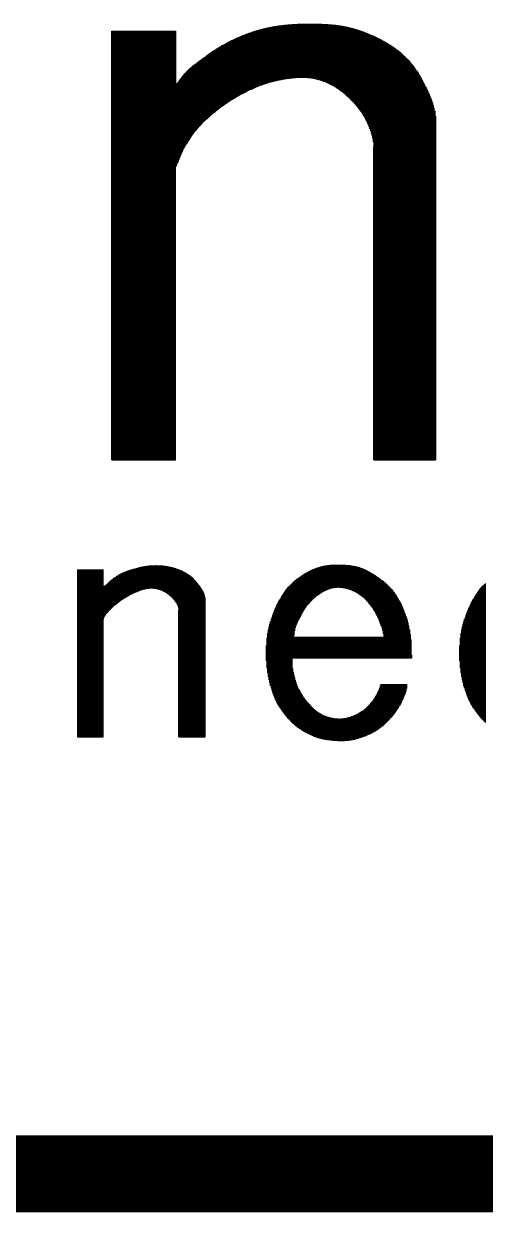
# Model space of a CAD drawing. Extents: x -4305 to 9892, y 67 to 16323.
# Drawn here: x 5366.6 to 5396.6, y 262.1 to 339.4 of the extents above; entities that cross this region are included whole.
import ezdxf
from ezdxf.enums import TextEntityAlignment as Align

# ---------------------------------------------------------------- set-up
doc = ezdxf.new("R2010")
doc.units = 0
doc.header["$LTSCALE"] = 30
doc.header["$MEASUREMENT"] = 0
doc.layers.get('0').update_dxf_attribs({"linetype": 'CONTINUOUS'})
doc.layers.add('RLA-FORMATO', color=7, linetype='CONTINUOUS')
doc.layers.add('RLA-LOGO', color=7, linetype='CONTINUOUS')
doc.styles.add('ROMAND', font='romand', dxfattribs={"height": 31.5})
doc.styles.add('ROMANS', font='romans.shx', dxfattribs={"height": 11.25})

# ---------------------------------------------------------------- blocks, each defined once
blk = doc.blocks.new('A$C459C3EB4')
at = {"layer": 'RLA-LOGO', "color": 9, "true_color": 0xc0c0c0}
for p, q in [((493.251, -30.14), (493.251, -33.73)), ((493.296, -30.131), (493.296, -33.718)), ((493.341, -30.123), (493.341, -33.706)), ((493.386, -30.114), (493.386, -33.695)), ((493.431, -30.106), (493.431, -33.683)), ((493.476, -30.098), (493.476, -33.672)), ((493.521, -30.091), (493.521, -33.662)), ((493.566, -30.083), (493.566, -33.651)), ((493.611, -30.076), (493.611, -33.641)), ((493.656, -30.069), (493.656, -33.631)), ((493.701, -30.062), (493.701, -33.621)), ((493.746, -30.056), (493.746, -33.612)), ((493.791, -30.049), (493.791, -33.603)), ((493.836, -30.043), (493.836, -33.594)), ((493.881, -30.037), (493.881, -33.585)), ((493.926, -30.031), (493.926, -33.577)), ((493.971, -30.025), (493.971, -33.569)), ((494.016, -30.02), (494.016, -33.561)), ((494.061, -30.014), (494.061, -33.553)), ((494.106, -30.009), (494.106, -33.546)), ((494.151, -30.004), (494.151, -33.539)), ((494.196, -30), (494.196, -33.532)), ((494.241, -29.995), (494.241, -33.525)), ((494.286, -29.991), (494.286, -33.519)), ((494.331, -29.987), (494.331, -33.512)), ((494.376, -29.982), (494.376, -33.506)), ((494.421, -29.979), (494.421, -33.5)), ((494.466, -29.975), (494.466, -33.495)), ((494.511, -29.971), (494.511, -33.489)), ((494.556, -29.968), (494.556, -33.484)), ((494.601, -29.965), (494.601, -33.479)), ((494.646, -29.962), (494.646, -33.474)), ((494.691, -29.959), (494.691, -33.47)), ((494.736, -29.956), (494.736, -33.466)), ((494.781, -29.953), (494.781, -33.462)), ((494.826, -29.951), (494.826, -33.458)), ((494.871, -29.948), (494.871, -33.455)), ((494.916, -29.946), (494.916, -33.452)), ((494.961, -29.944), (494.961, -33.449)), ((495.006, -29.942), (495.006, -33.447)), ((495.051, -29.941), (495.051, -33.445)), ((495.096, -29.939), (495.096, -33.443)), ((495.141, -29.937), (495.141, -33.442)), ((495.186, -29.936), (495.186, -33.441)), ((495.231, -29.935), (495.231, -33.44)), ((495.276, -29.933), (495.276, -33.44)), ((495.321, -29.932), (495.321, -33.44)), ((495.366, -29.931), (495.366, -33.441)), ((495.411, -29.931), (495.411, -33.441)), ((495.456, -29.93), (495.456, -33.443)), ((495.501, -29.929), (495.501, -33.445)), ((495.546, -29.929), (495.546, -33.447)), ((495.591, -29.928), (495.591, -33.45)), ((495.636, -29.928), (495.636, -33.453)), ((495.681, -29.928), (495.681, -33.457)), ((495.726, -29.928), (495.726, -33.461)), ((495.771, -29.928), (495.771, -33.465)), ((495.816, -29.928), (495.816, -33.471)), ((495.861, -29.928), (495.861, -33.476)), ((495.906, -29.928), (495.906, -33.482)), ((495.951, -29.929), (495.951, -33.489)), ((495.996, -29.929), (495.996, -33.497)), ((496.041, -29.93), (496.041, -33.505)), ((496.086, -29.93), (496.086, -33.513)), ((496.131, -29.931), (496.131, -33.522)), ((496.176, -29.932), (496.176, -33.532)), ((496.221, -29.933), (496.221, -33.542)), ((496.266, -29.934), (496.266, -33.553)), ((496.311, -29.935), (496.311, -33.565)), ((496.356, -29.936), (496.356, -33.577)), ((496.401, -29.937), (496.401, -33.59)), ((496.446, -29.939), (496.446, -33.603)), ((496.491, -29.94), (496.491, -33.617)), ((496.536, -29.942), (496.536, -33.631)), ((496.581, -29.944), (496.581, -33.647)), ((496.626, -29.946), (496.626, -33.662)), ((496.671, -29.948), (496.671, -33.679)), ((496.716, -29.95), (496.716, -33.695)), ((496.761, -29.952), (496.761, -33.713)), ((496.806, -29.954), (496.806, -33.731)), ((496.851, -29.957), (496.851, -33.75)), ((496.896, -29.96), (496.896, -33.769)), ((496.941, -29.963), (496.941, -33.789)), ((496.986, -29.966), (496.986, -33.81)), ((497.031, -29.969), (497.031, -33.831)), ((497.076, -29.973), (497.076, -33.853)), ((497.121, -29.976), (497.121, -33.875)), ((497.166, -29.98), (497.166, -33.898)), ((497.211, -29.984), (497.211, -33.922)), ((497.256, -29.988), (497.256, -33.947)), ((497.301, -29.993), (497.301, -33.972)), ((497.346, -29.997), (497.346, -33.998)), ((497.391, -30.002), (497.391, -34.024)), ((497.436, -30.007), (497.436, -34.051)), ((497.481, -30.013), (497.481, -34.079)), ((497.526, -30.018), (497.526, -34.108)), ((497.571, -30.024), (497.571, -34.137)), ((497.616, -30.03), (497.616, -34.168)), ((497.661, -30.036), (497.661, -34.198)), ((497.706, -30.043), (497.706, -34.23)), ((497.751, -30.049), (497.751, -34.262)), ((497.796, -30.056), (497.796, -34.296)), ((497.841, -30.064), (497.841, -34.33)), ((497.886, -30.071), (497.886, -34.364)), ((497.931, -30.079), (497.931, -34.4)), ((497.976, -30.087), (497.976, -34.436)), ((498.021, -30.096), (498.021, -34.473)), ((498.066, -30.104), (498.066, -34.511)), ((498.111, -30.113), (498.111, -34.549)), ((498.156, -30.123), (498.156, -34.589)), ((498.201, -30.132), (498.201, -34.629)), ((498.246, -30.142), (498.246, -34.67)), ((482.914, -58.289), (482.914, -30.405)), ((482.914, -30.405), (487.05, -30.405)), ((482.946, -30.405), (482.946, -58.289)), ((482.991, -30.405), (482.991, -58.289)), ((483.036, -30.405), (483.036, -58.289)), ((483.081, -30.405), (483.081, -58.289)), ((483.126, -30.405), (483.126, -58.289)), ((483.171, -30.405), (483.171, -58.289)), ((483.216, -30.405), (483.216, -58.289)), ((483.261, -30.405), (483.261, -58.289)), ((483.306, -30.405), (483.306, -58.289)), ((483.351, -30.405), (483.351, -58.289)), ((483.396, -30.405), (483.396, -58.289)), ((483.441, -30.405), (483.441, -58.289)), ((483.486, -30.405), (483.486, -58.289)), ((483.531, -30.405), (483.531, -58.289)), ((483.576, -30.405), (483.576, -58.289)), ((483.621, -30.405), (483.621, -58.289)), ((483.666, -30.405), (483.666, -58.289)), ((483.711, -30.405), (483.711, -58.289)), ((483.756, -30.405), (483.756, -58.289)), ((483.801, -30.405), (483.801, -58.289)), ((483.846, -30.405), (483.846, -58.289)), ((483.891, -30.405), (483.891, -58.289)), ((483.936, -30.405), (483.936, -58.289)), ((483.981, -30.405), (483.981, -58.289)), ((484.026, -30.405), (484.026, -58.289)), ((484.071, -30.405), (484.071, -58.289)), ((484.116, -30.405), (484.116, -58.289)), ((484.161, -30.405), (484.161, -58.289)), ((484.206, -30.405), (484.206, -58.289)), ((484.251, -30.405), (484.251, -58.289)), ((484.296, -30.405), (484.296, -58.289)), ((484.341, -30.405), (484.341, -58.289)), ((484.386, -30.405), (484.386, -58.289)), ((484.431, -30.405), (484.431, -58.289)), ((484.476, -30.405), (484.476, -58.289)), ((484.521, -30.405), (484.521, -58.289)), ((484.566, -30.405), (484.566, -58.289)), ((484.611, -30.405), (484.611, -58.289)), ((484.656, -30.405), (484.656, -58.289)), ((484.701, -30.405), (484.701, -58.289)), ((484.746, -30.405), (484.746, -58.289)), ((484.791, -30.405), (484.791, -58.289)), ((484.836, -30.405), (484.836, -58.289)), ((484.881, -30.405), (484.881, -58.289)), ((484.926, -30.405), (484.926, -58.289)), ((484.971, -30.405), (484.971, -58.289)), ((485.016, -30.405), (485.016, -58.289)), ((485.061, -30.405), (485.061, -58.289)), ((485.106, -30.405), (485.106, -58.289)), ((485.151, -30.405), (485.151, -58.289)), ((485.196, -30.405), (485.196, -58.289)), ((485.241, -30.405), (485.241, -58.289)), ((485.286, -30.405), (485.286, -58.289)), ((485.331, -30.405), (485.331, -58.289)), ((485.376, -30.405), (485.376, -58.289)), ((485.421, -30.405), (485.421, -58.289)), ((485.466, -30.405), (485.466, -58.289)), ((485.511, -30.405), (485.511, -58.289)), ((485.556, -30.405), (485.556, -58.289)), ((485.601, -30.405), (485.601, -58.289)), ((485.646, -30.405), (485.646, -58.289)), ((485.691, -30.405), (485.691, -58.289)), ((485.736, -30.405), (485.736, -58.289)), ((485.781, -30.405), (485.781, -58.289)), ((485.826, -30.405), (485.826, -58.289)), ((485.871, -30.405), (485.871, -58.289)), ((485.916, -30.405), (485.916, -58.289)), ((485.961, -30.405), (485.961, -58.289)), ((486.006, -30.405), (486.006, -58.289)), ((486.051, -30.405), (486.051, -58.289)), ((486.096, -30.405), (486.096, -58.289)), ((486.141, -30.405), (486.141, -58.289)), ((486.186, -30.405), (486.186, -58.289)), ((486.231, -30.405), (486.231, -58.289)), ((486.276, -30.405), (486.276, -58.289)), ((486.321, -30.405), (486.321, -58.289)), ((486.366, -30.405), (486.366, -58.289)), ((486.411, -30.405), (486.411, -58.289)), ((486.456, -30.405), (486.456, -58.289)), ((486.501, -30.405), (486.501, -58.289)), ((486.546, -30.405), (486.546, -58.289)), ((486.591, -30.405), (486.591, -58.289)), ((486.636, -30.405), (486.636, -58.289)), ((486.681, -30.405), (486.681, -58.289)), ((486.726, -30.405), (486.726, -58.289)), ((486.771, -30.405), (486.771, -58.289)), ((486.816, -30.405), (486.816, -58.289)), ((486.861, -30.405), (486.861, -58.289)), ((486.906, -30.405), (486.906, -58.289)), ((486.951, -30.405), (486.951, -58.289)), ((486.996, -30.405), (486.996, -58.289)), ((487.041, -30.405), (487.041, -58.289)), ((487.05, -30.405), (487.05, -33.816)), ((490.911, -30.912), (490.911, -34.762)), ((490.956, -30.891), (490.956, -34.735)), ((491.001, -30.87), (491.001, -34.709)), ((491.046, -30.85), (491.046, -34.683)), ((491.091, -30.83), (491.091, -34.657)), ((491.136, -30.81), (491.136, -34.631)), ((491.181, -30.79), (491.181, -34.606)), ((491.226, -30.771), (491.226, -34.581)), ((491.271, -30.752), (491.271, -34.556)), ((491.316, -30.733), (491.316, -34.532)), ((491.361, -30.714), (491.361, -34.507)), ((491.406, -30.695), (491.406, -34.483)), ((491.451, -30.677), (491.451, -34.459)), ((491.496, -30.659), (491.496, -34.436)), ((491.541, -30.641), (491.541, -34.412)), ((491.586, -30.623), (491.586, -34.389)), ((491.631, -30.606), (491.631, -34.366)), ((491.676, -30.589), (491.676, -34.344)), ((491.721, -30.572), (491.721, -34.321)), ((491.766, -30.555), (491.766, -34.299)), ((491.811, -30.539), (491.811, -34.278)), ((491.856, -30.523), (491.856, -34.256)), ((491.901, -30.507), (491.901, -34.235)), ((491.946, -30.491), (491.946, -34.214)), ((491.991, -30.476), (491.991, -34.193)), ((492.036, -30.461), (492.036, -34.173)), ((492.081, -30.446), (492.081, -34.153)), ((492.126, -30.431), (492.126, -34.133)), ((492.171, -30.417), (492.171, -34.113)), ((492.216, -30.402), (492.216, -34.094)), ((492.261, -30.388), (492.261, -34.075)), ((492.306, -30.375), (492.306, -34.056)), ((492.351, -30.361), (492.351, -34.037)), ((492.396, -30.348), (492.396, -34.019)), ((492.441, -30.335), (492.441, -34.001)), ((492.486, -30.322), (492.486, -33.984)), ((492.531, -30.31), (492.531, -33.966)), ((492.576, -30.297), (492.576, -33.949)), ((492.621, -30.285), (492.621, -33.933)), ((492.666, -30.273), (492.666, -33.916)), ((492.711, -30.262), (492.711, -33.9)), ((492.756, -30.25), (492.756, -33.884)), ((492.801, -30.239), (492.801, -33.869)), ((492.846, -30.228), (492.846, -33.853)), ((492.891, -30.218), (492.891, -33.838)), ((492.936, -30.207), (492.936, -33.824)), ((492.981, -30.197), (492.981, -33.81)), ((493.026, -30.187), (493.026, -33.796)), ((493.071, -30.177), (493.071, -33.782)), ((493.116, -30.167), (493.116, -33.768)), ((493.161, -30.158), (493.161, -33.755)), ((493.206, -30.149), (493.206, -33.743)), ((498.291, -30.153), (498.291, -34.712)), ((498.336, -30.163), (498.336, -34.754)), ((498.381, -30.174), (498.381, -34.798)), ((498.426, -30.186), (498.426, -34.842)), ((498.471, -30.197), (498.471, -34.887)), ((498.516, -30.209), (498.516, -34.933)), ((498.561, -30.221), (498.561, -34.98)), ((498.606, -30.234), (498.606, -35.028)), ((498.651, -30.247), (498.651, -35.077)), ((498.696, -30.26), (498.696, -35.127)), ((498.741, -30.273), (498.741, -35.178)), ((498.786, -30.287), (498.786, -35.23)), ((498.831, -30.301), (498.831, -35.284)), ((498.876, -30.315), (498.876, -35.339)), ((498.921, -30.33), (498.921, -35.395)), ((498.966, -30.345), (498.966, -35.453)), ((499.011, -30.36), (499.011, -35.513)), ((499.056, -30.376), (499.056, -35.574)), ((499.101, -30.391), (499.101, -35.637)), ((499.146, -30.407), (499.146, -35.703)), ((499.191, -30.424), (499.191, -35.77)), ((499.236, -30.44), (499.236, -35.84)), ((499.281, -30.457), (499.281, -35.913)), ((499.326, -30.474), (499.326, -35.988)), ((499.371, -30.492), (499.371, -36.067)), ((499.416, -30.509), (499.416, -36.15)), ((499.461, -30.527), (499.461, -36.237)), ((499.506, -30.546), (499.506, -36.328)), ((499.551, -30.564), (499.551, -36.425)), ((499.596, -30.583), (499.596, -36.529)), ((499.641, -30.602), (499.641, -36.639)), ((499.686, -30.621), (499.686, -36.759)), ((499.731, -30.64), (499.731, -36.889)), ((499.776, -30.66), (499.776, -37.033)), ((499.821, -30.68), (499.821, -37.195)), ((499.866, -30.7), (499.866, -37.383)), ((499.911, -30.72), (499.911, -37.617)), ((499.956, -30.741), (499.956, -58.289)), ((500.001, -30.762), (500.001, -58.289)), ((500.046, -30.783), (500.046, -58.289)), ((500.091, -30.804), (500.091, -58.289)), ((500.136, -30.826), (500.136, -58.289)), ((500.181, -30.847), (500.181, -58.289)), ((500.226, -30.87), (500.226, -58.289)), ((500.271, -30.892), (500.271, -58.289)), ((500.316, -30.915), (500.316, -58.289)), ((489.516, -31.683), (489.516, -35.747)), ((489.561, -31.653), (489.561, -35.71)), ((489.606, -31.624), (489.606, -35.673)), ((489.651, -31.595), (489.651, -35.637)), ((489.696, -31.566), (489.696, -35.601)), ((489.741, -31.538), (489.741, -35.565)), ((489.786, -31.51), (489.786, -35.53)), ((489.831, -31.483), (489.831, -35.495)), ((489.876, -31.456), (489.876, -35.46)), ((489.921, -31.429), (489.921, -35.426)), ((489.966, -31.403), (489.966, -35.392)), ((490.011, -31.377), (490.011, -35.359)), ((490.056, -31.351), (490.056, -35.326)), ((490.101, -31.326), (490.101, -35.293)), ((490.146, -31.301), (490.146, -35.261)), ((490.191, -31.276), (490.191, -35.229)), ((490.236, -31.251), (490.236, -35.197)), ((490.281, -31.227), (490.281, -35.166)), ((490.326, -31.203), (490.326, -35.135)), ((490.371, -31.179), (490.371, -35.105)), ((490.416, -31.155), (490.416, -35.074)), ((490.461, -31.132), (490.461, -35.044)), ((490.506, -31.109), (490.506, -35.015)), ((490.551, -31.086), (490.551, -34.985)), ((490.596, -31.064), (490.596, -34.956)), ((490.641, -31.041), (490.641, -34.928)), ((490.686, -31.019), (490.686, -34.899)), ((490.731, -30.997), (490.731, -34.871)), ((490.776, -30.976), (490.776, -34.844)), ((490.821, -30.954), (490.821, -34.816)), ((490.866, -30.933), (490.866, -34.789)), ((500.361, -30.938), (500.361, -58.289)), ((500.406, -30.961), (500.406, -58.289)), ((500.451, -30.985), (500.451, -58.289)), ((500.496, -31.009), (500.496, -58.289)), ((500.541, -31.033), (500.541, -58.289)), ((500.586, -31.057), (500.586, -58.289)), ((500.631, -31.082), (500.631, -58.289)), ((500.676, -31.108), (500.676, -58.289)), ((500.721, -31.134), (500.721, -58.289)), ((500.766, -31.16), (500.766, -58.289)), ((500.811, -31.186), (500.811, -58.289)), ((500.856, -31.213), (500.856, -58.289)), ((500.901, -31.24), (500.901, -58.289)), ((500.946, -31.268), (500.946, -58.289)), ((500.991, -31.296), (500.991, -58.289)), ((501.036, -31.325), (501.036, -58.289)), ((501.081, -31.354), (501.081, -58.289)), ((501.126, -31.384), (501.126, -58.289)), ((501.171, -31.414), (501.171, -58.289)), ((501.216, -31.445), (501.216, -58.289)), ((501.261, -31.476), (501.261, -58.289)), ((501.306, -31.508), (501.306, -58.289)), ((501.351, -31.54), (501.351, -58.289)), ((501.396, -31.573), (501.396, -58.289)), ((501.441, -31.607), (501.441, -58.289)), ((501.486, -31.641), (501.486, -58.289)), ((501.531, -31.676), (501.531, -58.289)), ((488.481, -32.435), (488.481, -36.74)), ((488.526, -32.402), (488.526, -36.689)), ((488.571, -32.369), (488.571, -36.639)), ((488.616, -32.336), (488.616, -36.59)), ((488.661, -32.303), (488.661, -36.542)), ((488.706, -32.269), (488.706, -36.495)), ((488.751, -32.236), (488.751, -36.449)), ((488.796, -32.202), (488.796, -36.403)), ((488.841, -32.169), (488.841, -36.358)), ((488.886, -32.135), (488.886, -36.314)), ((488.931, -32.101), (488.931, -36.27)), ((488.976, -32.068), (488.976, -36.227)), ((489.021, -32.034), (489.021, -36.185)), ((489.066, -32.001), (489.066, -36.143)), ((489.111, -31.968), (489.111, -36.101)), ((489.156, -31.935), (489.156, -36.06)), ((489.201, -31.902), (489.201, -36.019)), ((489.246, -31.87), (489.246, -35.979)), ((489.291, -31.838), (489.291, -35.94)), ((489.336, -31.806), (489.336, -35.9)), ((489.381, -31.775), (489.381, -35.861)), ((489.426, -31.744), (489.426, -35.823)), ((489.471, -31.713), (489.471, -35.785)), ((501.576, -31.712), (501.576, -58.289)), ((501.621, -31.748), (501.621, -58.289)), ((501.666, -31.785), (501.666, -58.289)), ((501.711, -31.823), (501.711, -58.289)), ((501.756, -31.862), (501.756, -58.289)), ((501.801, -31.901), (501.801, -58.289)), ((501.846, -31.941), (501.846, -58.289)), ((501.891, -31.982), (501.891, -58.289)), ((501.936, -32.024), (501.936, -58.289)), ((501.981, -32.067), (501.981, -58.289)), ((502.026, -32.111), (502.026, -58.289)), ((502.071, -32.156), (502.071, -58.289)), ((502.116, -32.202), (502.116, -58.289)), ((502.161, -32.249), (502.161, -58.289)), ((502.206, -32.297), (502.206, -58.289)), ((502.251, -32.346), (502.251, -58.289)), ((502.296, -32.396), (502.296, -58.289)), ((502.341, -32.448), (502.341, -58.289)), ((487.581, -33.239), (487.581, -38.068)), ((487.626, -33.188), (487.626, -37.985)), ((487.671, -33.137), (487.671, -37.907)), ((487.716, -33.088), (487.716, -37.832)), ((487.761, -33.041), (487.761, -37.759)), ((487.806, -32.995), (487.806, -37.686)), ((487.851, -32.95), (487.851, -37.614)), ((487.896, -32.907), (487.896, -37.543)), ((487.941, -32.865), (487.941, -37.472)), ((487.986, -32.824), (487.986, -37.402)), ((488.031, -32.784), (488.031, -37.334)), ((488.076, -32.746), (488.076, -37.267)), ((488.121, -32.709), (488.121, -37.202)), ((488.166, -32.672), (488.166, -37.138)), ((488.211, -32.636), (488.211, -37.076)), ((488.256, -32.602), (488.256, -37.016)), ((488.301, -32.567), (488.301, -36.958)), ((488.346, -32.534), (488.346, -36.901)), ((488.391, -32.501), (488.391, -36.846)), ((488.436, -32.468), (488.436, -36.792)), ((502.386, -32.501), (502.386, -58.289)), ((502.431, -32.555), (502.431, -58.289)), ((502.476, -32.611), (502.476, -58.289)), ((502.521, -32.669), (502.521, -58.289)), ((502.566, -32.728), (502.566, -58.289)), ((502.611, -32.789), (502.611, -58.289)), ((502.656, -32.851), (502.656, -58.289)), ((502.701, -32.916), (502.701, -58.289)), ((502.746, -32.983), (502.746, -58.289)), ((502.791, -33.052), (502.791, -58.289)), ((502.836, -33.123), (502.836, -58.289)), ((502.881, -33.197), (502.881, -58.289)), ((487.05, -33.816), (487.15, -33.816)), ((487.086, -33.816), (487.086, -39.242)), ((487.131, -33.816), (487.131, -39.12)), ((487.176, -33.777), (487.176, -39)), ((487.221, -33.711), (487.221, -38.883)), ((487.266, -33.646), (487.266, -38.768)), ((487.311, -33.583), (487.311, -38.657)), ((487.356, -33.522), (487.356, -38.549)), ((487.401, -33.462), (487.401, -38.444)), ((487.446, -33.404), (487.446, -38.343)), ((487.491, -33.348), (487.491, -38.247)), ((487.536, -33.293), (487.536, -38.155)), ((502.926, -33.272), (502.926, -58.289)), ((502.971, -33.35), (502.971, -58.289)), ((503.016, -33.429), (503.016, -58.289)), ((503.061, -33.511), (503.061, -58.289)), ((503.106, -33.595), (503.106, -58.289)), ((503.151, -33.68), (503.151, -58.289)), ((503.196, -33.768), (503.196, -58.289)), ((503.241, -33.857), (503.241, -58.289)), ((503.286, -33.947), (503.286, -58.289)), ((503.331, -34.039), (503.331, -58.289)), ((503.376, -34.132), (503.376, -58.289)), ((503.421, -34.225), (503.421, -58.289)), ((503.466, -34.32), (503.466, -58.289)), ((503.511, -34.416), (503.511, -58.289)), ((503.556, -34.513), (503.556, -58.289)), ((503.601, -34.614), (503.601, -58.289)), ((503.646, -34.719), (503.646, -58.289)), ((503.691, -34.83), (503.691, -58.289)), ((503.736, -34.947), (503.736, -58.289)), ((503.781, -35.075), (503.781, -58.289)), ((503.826, -35.218), (503.826, -58.289)), ((503.871, -35.386), (503.871, -58.289)), ((503.916, -35.6), (503.916, -58.289)), ((503.961, -35.927), (503.961, -58.289)), ((503.976, -58.289), (503.976, -36.133)), ((499.95, -58.289), (499.95, -37.937)), ((487.05, -58.289), (487.05, -39.343)), ((482.914, -58.289), (487.05, -58.289)), ((499.95, -58.289), (503.976, -58.289))]:
    blk.add_line(p, q, dxfattribs=at)
at = {"layer": 'RLA-LOGO', "color": 8, "true_color": 0x707070}
for p, q in [((480.677, -65.443), (480.677, -76.298)), ((480.677, -65.443), (482.352, -65.443)), ((480.689, -65.443), (480.689, -76.298)), ((480.734, -65.443), (480.734, -76.298)), ((480.779, -65.443), (480.779, -76.298)), ((480.824, -65.443), (480.824, -76.298)), ((480.869, -65.443), (480.869, -76.298)), ((480.914, -65.443), (480.914, -76.298)), ((480.959, -65.443), (480.959, -76.298)), ((481.004, -65.443), (481.004, -76.298)), ((481.049, -65.443), (481.049, -76.298)), ((481.094, -65.443), (481.094, -76.298)), ((481.139, -65.443), (481.139, -76.298)), ((481.184, -65.443), (481.184, -76.298)), ((481.229, -65.443), (481.229, -76.298)), ((481.274, -65.443), (481.274, -76.298)), ((481.319, -65.443), (481.319, -76.298)), ((481.364, -65.443), (481.364, -76.298)), ((481.409, -65.443), (481.409, -76.298)), ((481.454, -65.443), (481.454, -76.298)), ((481.499, -65.443), (481.499, -76.298)), ((481.544, -65.443), (481.544, -76.298)), ((481.589, -65.443), (481.589, -76.298)), ((481.634, -65.443), (481.634, -76.298)), ((481.679, -65.443), (481.679, -76.298)), ((481.724, -65.443), (481.724, -76.298)), ((481.769, -65.443), (481.769, -76.298)), ((481.814, -65.443), (481.814, -76.298)), ((481.859, -65.443), (481.859, -76.298)), ((481.904, -65.443), (481.904, -76.298)), ((481.949, -65.443), (481.949, -76.298)), ((481.994, -65.443), (481.994, -76.298)), ((482.039, -65.443), (482.039, -76.298)), ((482.084, -65.443), (482.084, -76.298)), ((482.129, -65.443), (482.129, -76.298)), ((482.174, -65.443), (482.174, -76.298)), ((482.219, -65.443), (482.219, -76.298)), ((482.264, -65.443), (482.264, -76.298)), ((482.309, -65.443), (482.309, -76.298)), ((482.352, -66.524), (482.352, -65.443)), ((483.479, -65.705), (483.479, -67.46)), ((483.524, -65.682), (483.524, -67.429)), ((483.569, -65.66), (483.569, -67.398)), ((483.614, -65.639), (483.614, -67.368)), ((483.659, -65.62), (483.659, -67.339)), ((483.704, -65.6), (483.704, -67.31)), ((483.749, -65.582), (483.749, -67.282)), ((483.794, -65.564), (483.794, -67.255)), ((483.839, -65.547), (483.839, -67.228)), ((483.884, -65.531), (483.884, -67.201)), ((483.929, -65.515), (483.929, -67.175)), ((483.974, -65.499), (483.974, -67.15)), ((484.019, -65.484), (484.019, -67.126)), ((484.064, -65.47), (484.064, -67.101)), ((484.109, -65.456), (484.109, -67.078)), ((484.154, -65.442), (484.154, -67.055)), ((484.199, -65.428), (484.199, -67.032)), ((484.244, -65.415), (484.244, -67.01)), ((484.289, -65.402), (484.289, -66.988)), ((484.334, -65.389), (484.334, -66.967)), ((484.379, -65.377), (484.379, -66.947)), ((484.424, -65.364), (484.424, -66.927)), ((484.469, -65.352), (484.469, -66.907)), ((484.514, -65.34), (484.514, -66.888)), ((484.559, -65.328), (484.559, -66.869)), ((484.604, -65.316), (484.604, -66.851)), ((484.649, -65.304), (484.649, -66.833)), ((484.694, -65.292), (484.694, -66.816)), ((484.739, -65.281), (484.739, -66.8)), ((484.784, -65.27), (484.784, -66.784)), ((484.829, -65.26), (484.829, -66.77)), ((484.874, -65.25), (484.874, -66.756)), ((484.919, -65.24), (484.919, -66.743)), ((484.964, -65.231), (484.964, -66.731)), ((485.009, -65.223), (485.009, -66.719)), ((485.054, -65.215), (485.054, -66.709)), ((485.099, -65.207), (485.099, -66.7)), ((485.144, -65.2), (485.144, -66.692)), ((485.189, -65.193), (485.189, -66.684)), ((485.234, -65.187), (485.234, -66.678)), ((485.279, -65.182), (485.279, -66.673)), ((485.324, -65.177), (485.324, -66.67)), ((485.369, -65.172), (485.369, -66.667)), ((485.414, -65.168), (485.414, -66.665)), ((485.459, -65.165), (485.459, -66.665)), ((485.504, -65.162), (485.504, -66.666)), ((485.549, -65.159), (485.549, -66.667)), ((485.594, -65.157), (485.594, -66.67)), ((485.639, -65.155), (485.639, -66.674)), ((485.684, -65.154), (485.684, -66.679)), ((485.729, -65.154), (485.729, -66.685)), ((485.774, -65.153), (485.774, -66.692)), ((485.819, -65.154), (485.819, -66.7)), ((485.864, -65.154), (485.864, -66.709)), ((485.909, -65.156), (485.909, -66.719)), ((485.954, -65.157), (485.954, -66.731)), ((485.999, -65.16), (485.999, -66.744)), ((486.044, -65.162), (486.044, -66.757)), ((486.089, -65.166), (486.089, -66.773)), ((486.134, -65.169), (486.134, -66.789)), ((486.179, -65.173), (486.179, -66.807)), ((486.224, -65.178), (486.224, -66.826)), ((486.269, -65.183), (486.269, -66.847)), ((486.314, -65.189), (486.314, -66.869)), ((486.359, -65.195), (486.359, -66.893)), ((486.404, -65.201), (486.404, -66.919)), ((486.449, -65.208), (486.449, -66.947)), ((486.494, -65.216), (486.494, -66.977)), ((486.539, -65.224), (486.539, -67.009)), ((486.584, -65.232), (486.584, -67.043)), ((486.629, -65.241), (486.629, -67.079)), ((486.674, -65.251), (486.674, -67.118)), ((486.719, -65.261), (486.719, -67.158)), ((486.764, -65.272), (486.764, -67.201)), ((486.809, -65.283), (486.809, -67.246)), ((486.854, -65.294), (486.854, -67.294)), ((486.899, -65.307), (486.899, -67.343)), ((486.944, -65.319), (486.944, -67.395)), ((486.989, -65.333), (486.989, -67.448)), ((487.034, -65.347), (487.034, -67.503)), ((487.079, -65.361), (487.079, -67.561)), ((487.124, -65.376), (487.124, -67.623)), ((487.169, -65.392), (487.169, -67.697)), ((487.214, -65.408), (487.214, -67.8)), ((487.259, -65.426), (487.259, -67.971)), ((487.304, -65.443), (487.304, -76.298)), ((487.349, -65.462), (487.349, -76.298)), ((487.394, -65.481), (487.394, -76.298)), ((487.439, -65.501), (487.439, -76.298)), ((487.484, -65.522), (487.484, -76.298)), ((487.529, -65.544), (487.529, -76.298)), ((487.574, -65.567), (487.574, -76.298)), ((487.619, -65.591), (487.619, -76.298)), ((487.664, -65.615), (487.664, -76.298)), ((487.709, -65.641), (487.709, -76.298)), ((487.754, -65.668), (487.754, -76.298)), ((487.799, -65.696), (487.799, -76.298)), ((495.474, -65.689), (495.474, -67.952)), ((495.519, -65.663), (495.519, -67.887)), ((495.564, -65.637), (495.564, -67.825)), ((495.609, -65.612), (495.609, -67.767)), ((495.654, -65.588), (495.654, -67.71)), ((495.699, -65.564), (495.699, -67.656)), ((495.744, -65.541), (495.744, -67.604)), ((495.789, -65.518), (495.789, -67.555)), ((495.834, -65.496), (495.834, -67.507)), ((495.879, -65.474), (495.879, -67.461)), ((495.924, -65.453), (495.924, -67.416)), ((495.969, -65.433), (495.969, -67.373)), ((496.014, -65.413), (496.014, -67.332)), ((496.059, -65.394), (496.059, -67.292)), ((496.104, -65.375), (496.104, -67.253)), ((496.149, -65.357), (496.149, -67.215)), ((496.194, -65.34), (496.194, -67.179)), ((496.239, -65.323), (496.239, -67.144)), ((496.284, -65.307), (496.284, -67.11)), ((496.329, -65.292), (496.329, -67.077)), ((496.374, -65.278), (496.374, -67.045)), ((496.419, -65.264), (496.419, -67.014)), ((496.464, -65.25), (496.464, -66.983)), ((496.509, -65.238), (496.509, -66.954)), ((496.554, -65.226), (496.554, -66.926)), ((496.599, -65.215), (496.599, -66.899)), ((496.644, -65.205), (496.644, -66.873)), ((496.689, -65.195), (496.689, -66.849)), ((496.734, -65.186), (496.734, -66.825)), ((496.779, -65.177), (496.779, -66.802)), ((496.824, -65.17), (496.824, -66.781)), ((496.869, -65.162), (496.869, -66.761)), ((496.914, -65.156), (496.914, -66.742)), ((496.959, -65.149), (496.959, -66.724)), ((497.004, -65.144), (497.004, -66.708)), ((497.049, -65.139), (497.049, -66.693)), ((497.094, -65.134), (497.094, -66.679)), ((497.139, -65.13), (497.139, -66.666)), ((497.184, -65.126), (497.184, -66.654)), ((497.229, -65.123), (497.229, -66.644)), ((497.274, -65.121), (497.274, -66.635)), ((497.319, -65.118), (497.319, -66.628)), ((497.364, -65.116), (497.364, -66.621)), ((497.409, -65.115), (497.409, -66.616)), ((497.454, -65.114), (497.454, -66.612)), ((497.499, -65.113), (497.499, -66.608)), ((497.544, -65.113), (497.544, -66.606)), ((497.589, -65.113), (497.589, -66.605)), ((497.634, -65.114), (497.634, -66.605)), ((497.679, -65.114), (497.679, -66.605)), ((497.724, -65.115), (497.724, -66.607)), ((497.769, -65.116), (497.769, -66.61)), ((497.814, -65.118), (497.814, -66.613)), ((497.859, -65.12), (497.859, -66.618)), ((497.904, -65.121), (497.904, -66.623)), ((497.949, -65.123), (497.949, -66.629)), ((497.994, -65.126), (497.994, -66.636)), ((498.039, -65.128), (498.039, -66.644)), ((498.084, -65.131), (498.084, -66.653)), ((498.129, -65.133), (498.129, -66.663)), ((498.174, -65.137), (498.174, -66.674)), ((498.219, -65.14), (498.219, -66.685)), ((498.264, -65.144), (498.264, -66.698)), ((498.309, -65.148), (498.309, -66.711)), ((498.354, -65.153), (498.354, -66.725)), ((498.399, -65.158), (498.399, -66.74)), ((498.444, -65.164), (498.444, -66.756)), ((498.489, -65.17), (498.489, -66.773)), ((498.534, -65.177), (498.534, -66.791)), ((498.579, -65.184), (498.579, -66.81)), ((498.624, -65.192), (498.624, -66.83)), ((498.669, -65.201), (498.669, -66.851)), ((498.714, -65.21), (498.714, -66.873)), ((498.759, -65.22), (498.759, -66.896)), ((498.804, -65.231), (498.804, -66.921)), ((498.849, -65.243), (498.849, -66.947)), ((498.894, -65.256), (498.894, -66.973)), ((498.939, -65.269), (498.939, -67.002)), ((498.984, -65.283), (498.984, -67.031)), ((499.029, -65.298), (499.029, -67.062)), ((499.074, -65.313), (499.074, -67.094)), ((499.119, -65.33), (499.119, -67.128)), ((499.164, -65.347), (499.164, -67.163)), ((499.209, -65.364), (499.209, -67.2)), ((499.254, -65.383), (499.254, -67.238)), ((499.299, -65.402), (499.299, -67.278)), ((499.344, -65.422), (499.344, -67.32)), ((499.389, -65.443), (499.389, -67.363)), ((499.434, -65.464), (499.434, -67.408)), ((499.479, -65.487), (499.479, -67.455)), ((499.524, -65.509), (499.524, -67.504)), ((499.569, -65.533), (499.569, -67.555)), ((499.614, -65.557), (499.614, -67.607)), ((499.659, -65.582), (499.659, -67.662)), ((499.704, -65.608), (499.704, -67.719)), ((499.749, -65.634), (499.749, -67.778)), ((499.794, -65.66), (499.794, -67.839)), ((499.839, -65.688), (499.839, -67.903)), ((482.489, -66.472), (482.489, -68.392)), ((482.534, -66.421), (482.534, -68.328)), ((482.579, -66.373), (482.579, -68.27)), ((482.624, -66.328), (482.624, -68.216)), ((482.669, -66.286), (482.669, -68.166)), ((482.714, -66.245), (482.714, -68.117)), ((482.759, -66.206), (482.759, -68.071)), ((482.804, -66.169), (482.804, -68.026)), ((482.849, -66.132), (482.849, -67.982)), ((482.894, -66.096), (482.894, -67.939)), ((482.939, -66.061), (482.939, -67.897)), ((482.984, -66.026), (482.984, -67.856)), ((483.029, -65.992), (483.029, -67.815)), ((483.074, -65.958), (483.074, -67.776)), ((483.119, -65.926), (483.119, -67.738)), ((483.164, -65.895), (483.164, -67.7)), ((483.209, -65.864), (483.209, -67.664)), ((483.254, -65.835), (483.254, -67.628)), ((483.299, -65.806), (483.299, -67.593)), ((483.344, -65.779), (483.344, -67.558)), ((483.389, -65.753), (483.389, -67.525)), ((483.434, -65.728), (483.434, -67.492)), ((487.844, -65.725), (487.844, -76.298)), ((487.889, -65.756), (487.889, -76.298)), ((487.934, -65.788), (487.934, -76.298)), ((487.979, -65.822), (487.979, -76.298)), ((488.024, -65.857), (488.024, -76.298)), ((488.069, -65.894), (488.069, -76.298)), ((488.114, -65.933), (488.114, -76.298)), ((488.159, -65.974), (488.159, -76.298)), ((488.204, -66.017), (488.204, -76.298)), ((488.249, -66.062), (488.249, -76.298)), ((488.294, -66.11), (488.294, -76.298)), ((488.339, -66.16), (488.339, -76.298)), ((488.384, -66.212), (488.384, -76.298)), ((488.429, -66.266), (488.429, -76.298)), ((488.474, -66.323), (488.474, -76.298)), ((488.519, -66.382), (488.519, -76.298)), ((488.564, -66.442), (488.564, -76.298)), ((494.484, -66.458), (494.484, -75.234)), ((494.529, -66.412), (494.529, -75.28)), ((494.574, -66.368), (494.574, -75.326)), ((494.619, -66.325), (494.619, -75.37)), ((494.664, -66.284), (494.664, -71.178)), ((494.709, -66.243), (494.709, -71.178)), ((494.754, -66.204), (494.754, -69.721)), ((494.799, -66.166), (494.799, -69.407)), ((494.844, -66.128), (494.844, -69.228)), ((494.889, -66.092), (494.889, -69.09)), ((494.934, -66.056), (494.934, -68.974)), ((494.979, -66.022), (494.979, -68.871)), ((495.024, -65.988), (495.024, -68.775)), ((495.069, -65.955), (495.069, -68.683)), ((495.114, -65.922), (495.114, -68.592)), ((495.159, -65.891), (495.159, -68.502)), ((495.204, -65.86), (495.204, -68.414)), ((495.249, -65.83), (495.249, -68.329)), ((495.294, -65.8), (495.294, -68.247)), ((495.339, -65.772), (495.339, -68.168)), ((495.384, -65.744), (495.384, -68.093)), ((495.429, -65.716), (495.429, -68.021)), ((499.884, -65.716), (499.884, -67.969)), ((499.929, -65.744), (499.929, -68.038)), ((499.974, -65.773), (499.974, -68.11)), ((500.019, -65.802), (500.019, -68.184)), ((500.064, -65.832), (500.064, -68.262)), ((500.109, -65.862), (500.109, -68.344)), ((500.154, -65.893), (500.154, -68.43)), ((500.199, -65.924), (500.199, -68.521)), ((500.244, -65.955), (500.244, -68.618)), ((500.289, -65.987), (500.289, -68.721)), ((500.334, -66.02), (500.334, -68.833)), ((500.379, -66.053), (500.379, -68.955)), ((500.424, -66.086), (500.424, -69.091)), ((500.469, -66.12), (500.469, -69.246)), ((500.514, -66.155), (500.514, -69.423)), ((500.559, -66.191), (500.559, -69.617)), ((500.604, -66.227), (500.604, -71.178)), ((500.649, -66.264), (500.649, -71.178)), ((500.694, -66.302), (500.694, -71.178)), ((500.739, -66.342), (500.739, -71.178)), ((500.784, -66.382), (500.784, -71.178)), ((500.829, -66.423), (500.829, -71.178)), ((500.874, -66.466), (500.874, -71.178)), ((507.06, -66.458), (507.06, -75.235)), ((507.105, -66.413), (507.105, -75.281)), ((507.15, -66.369), (507.15, -75.327)), ((507.195, -66.326), (507.195, -75.371)), ((482.447, -66.524), (482.352, -66.524)), ((482.354, -66.524), (482.354, -68.659)), ((482.399, -66.524), (482.399, -68.549)), ((482.444, -66.524), (482.444, -68.464)), ((488.609, -66.505), (488.609, -76.298)), ((488.654, -66.57), (488.654, -76.298)), ((488.699, -66.637), (488.699, -76.298)), ((488.744, -66.706), (488.744, -76.298)), ((488.789, -66.78), (488.789, -76.298)), ((488.834, -66.861), (488.834, -76.298)), ((488.879, -66.953), (488.879, -76.298)), ((488.924, -67.066), (488.924, -76.298)), ((488.969, -67.242), (488.969, -76.298)), ((493.899, -67.244), (493.899, -74.506)), ((493.944, -67.167), (493.944, -74.571)), ((493.989, -67.093), (493.989, -74.634)), ((494.034, -67.022), (494.034, -74.696)), ((494.079, -66.954), (494.079, -74.756)), ((494.124, -66.889), (494.124, -74.814)), ((494.169, -66.827), (494.169, -74.871)), ((494.214, -66.767), (494.214, -74.927)), ((494.259, -66.71), (494.259, -74.981)), ((494.304, -66.656), (494.304, -75.034)), ((494.349, -66.604), (494.349, -75.086)), ((494.394, -66.553), (494.394, -75.137)), ((494.439, -66.505), (494.439, -75.186)), ((500.919, -66.51), (500.919, -71.178)), ((500.964, -66.555), (500.964, -71.178)), ((501.009, -66.602), (501.009, -71.178)), ((501.054, -66.651), (501.054, -71.178)), ((501.099, -66.702), (501.099, -71.178)), ((501.144, -66.755), (501.144, -71.178)), ((501.189, -66.81), (501.189, -71.178)), ((501.234, -66.867), (501.234, -71.178)), ((501.279, -66.927), (501.279, -71.178)), ((501.324, -66.989), (501.324, -71.178)), ((501.369, -67.054), (501.369, -71.178)), ((501.414, -67.122), (501.414, -71.178)), ((501.459, -67.193), (501.459, -71.178)), ((506.475, -67.245), (506.475, -74.507)), ((506.52, -67.168), (506.52, -74.572)), ((506.565, -67.094), (506.565, -74.635)), ((506.61, -67.023), (506.61, -74.697)), ((506.655, -66.955), (506.655, -74.757)), ((506.7, -66.89), (506.7, -74.815)), ((506.745, -66.828), (506.745, -74.872)), ((506.79, -66.768), (506.79, -74.928)), ((506.835, -66.711), (506.835, -74.982)), ((506.88, -66.657), (506.88, -75.035)), ((506.925, -66.605), (506.925, -75.087)), ((506.97, -66.554), (506.97, -75.137)), ((507.015, -66.505), (507.015, -75.187)), ((488.983, -76.298), (488.983, -67.418)), ((493.539, -67.948), (493.539, -73.879)), ((493.584, -67.85), (493.584, -73.973)), ((493.629, -67.755), (493.629, -74.061)), ((493.674, -67.664), (493.674, -74.144)), ((493.719, -67.575), (493.719, -74.222)), ((493.764, -67.489), (493.764, -74.298)), ((493.809, -67.405), (493.809, -74.37)), ((493.854, -67.323), (493.854, -74.439)), ((501.504, -67.266), (501.504, -71.178)), ((501.549, -67.343), (501.549, -71.178)), ((501.594, -67.423), (501.594, -71.178)), ((501.639, -67.507), (501.639, -71.178)), ((501.684, -67.595), (501.684, -71.178)), ((501.729, -67.688), (501.729, -71.178)), ((501.774, -67.785), (501.774, -71.178)), ((501.819, -67.889), (501.819, -71.178)), ((501.864, -68), (501.864, -71.178)), ((506.115, -67.949), (506.115, -73.88)), ((506.16, -67.851), (506.16, -73.974)), ((506.205, -67.756), (506.205, -74.062)), ((506.25, -67.665), (506.25, -74.145)), ((506.295, -67.576), (506.295, -74.223)), ((506.34, -67.49), (506.34, -74.299)), ((506.385, -67.406), (506.385, -74.371)), ((506.43, -67.324), (506.43, -74.44)), ((482.352, -76.298), (482.352, -68.664)), ((487.273, -76.298), (487.273, -68.04)), ((493.224, -68.797), (493.224, -72.981)), ((493.269, -68.651), (493.269, -73.143)), ((493.314, -68.515), (493.314, -73.292)), ((493.359, -68.389), (493.359, -73.428)), ((493.404, -68.27), (493.404, -73.554)), ((493.449, -68.158), (493.449, -73.67)), ((493.494, -68.051), (493.494, -73.778)), ((501.909, -68.117), (501.909, -71.178)), ((501.954, -68.237), (501.954, -71.178)), ((501.999, -68.352), (501.999, -71.178)), ((502.044, -68.464), (502.044, -71.178)), ((502.089, -68.577), (502.089, -71.178)), ((502.134, -68.705), (502.134, -71.178)), ((505.8, -68.798), (505.8, -72.982)), ((505.845, -68.652), (505.845, -73.144)), ((505.89, -68.516), (505.89, -73.292)), ((505.935, -68.39), (505.935, -73.429)), ((505.98, -68.271), (505.98, -73.555)), ((506.025, -68.159), (506.025, -73.671)), ((506.07, -68.052), (506.07, -73.779)), ((493.044, -69.563), (493.044, -72.149)), ((493.089, -69.328), (493.089, -72.397)), ((493.134, -69.131), (493.134, -72.611)), ((493.179, -68.956), (493.179, -72.804)), ((502.179, -68.862), (502.179, -71.178)), ((502.224, -69.065), (502.224, -71.178)), ((502.269, -69.333), (502.269, -71.178)), ((505.62, -69.564), (505.62, -72.15)), ((505.665, -69.329), (505.665, -72.398)), ((505.71, -69.132), (505.71, -72.612)), ((505.755, -68.957), (505.755, -72.805)), ((492.999, -69.871), (492.999, -71.842)), ((494.75, -69.827), (500.595, -69.827)), ((494.754, -69.827), (494.754, -71.178)), ((494.799, -69.827), (494.799, -71.178)), ((494.844, -69.827), (494.844, -71.178)), ((494.889, -69.827), (494.889, -71.178)), ((494.934, -69.827), (494.934, -71.178)), ((494.979, -69.827), (494.979, -71.178)), ((495.024, -69.827), (495.024, -71.178)), ((495.069, -69.827), (495.069, -71.178)), ((495.114, -69.827), (495.114, -71.178)), ((495.159, -69.827), (495.159, -71.178)), ((495.204, -69.827), (495.204, -71.178)), ((495.249, -69.827), (495.249, -71.178)), ((495.294, -69.827), (495.294, -71.178)), ((495.339, -69.827), (495.339, -71.178)), ((495.384, -69.827), (495.384, -71.178)), ((495.429, -69.827), (495.429, -71.178)), ((495.474, -69.827), (495.474, -71.178)), ((495.519, -69.827), (495.519, -71.178)), ((495.564, -69.827), (495.564, -71.178)), ((495.609, -69.827), (495.609, -71.178)), ((495.654, -69.827), (495.654, -71.178)), ((495.699, -69.827), (495.699, -71.178)), ((495.744, -69.827), (495.744, -71.178)), ((495.789, -69.827), (495.789, -71.178)), ((495.834, -69.827), (495.834, -71.178)), ((495.879, -69.827), (495.879, -71.178)), ((495.924, -69.827), (495.924, -71.178)), ((495.969, -69.827), (495.969, -71.178)), ((496.014, -69.827), (496.014, -71.178)), ((496.059, -69.827), (496.059, -71.178)), ((496.104, -69.827), (496.104, -71.178)), ((496.149, -69.827), (496.149, -71.178)), ((496.194, -69.827), (496.194, -71.178)), ((496.239, -69.827), (496.239, -71.178)), ((496.284, -69.827), (496.284, -71.178)), ((496.329, -69.827), (496.329, -71.178)), ((496.374, -69.827), (496.374, -71.178)), ((496.419, -69.827), (496.419, -71.178)), ((496.464, -69.827), (496.464, -71.178)), ((496.509, -69.827), (496.509, -71.178)), ((496.554, -69.827), (496.554, -71.178)), ((496.599, -69.827), (496.599, -71.178)), ((496.644, -69.827), (496.644, -71.178)), ((496.689, -69.827), (496.689, -71.178)), ((496.734, -69.827), (496.734, -71.178)), ((496.779, -69.827), (496.779, -71.178)), ((496.824, -69.827), (496.824, -71.178)), ((496.869, -69.827), (496.869, -71.178)), ((496.914, -69.827), (496.914, -71.178)), ((496.959, -69.827), (496.959, -71.178)), ((497.004, -69.827), (497.004, -71.178)), ((497.049, -69.827), (497.049, -71.178)), ((497.094, -69.827), (497.094, -71.178)), ((497.139, -69.827), (497.139, -71.178)), ((497.184, -69.827), (497.184, -71.178)), ((497.229, -69.827), (497.229, -71.178)), ((497.274, -69.827), (497.274, -71.178)), ((497.319, -69.827), (497.319, -71.178)), ((497.364, -69.827), (497.364, -71.178)), ((497.409, -69.827), (497.409, -71.178)), ((497.454, -69.827), (497.454, -71.178)), ((497.499, -69.827), (497.499, -71.178)), ((497.544, -69.827), (497.544, -71.178)), ((497.589, -69.827), (497.589, -71.178)), ((497.634, -69.827), (497.634, -71.178)), ((497.679, -69.827), (497.679, -71.178)), ((497.724, -69.827), (497.724, -71.178)), ((497.769, -69.827), (497.769, -71.178)), ((497.814, -69.827), (497.814, -71.178)), ((497.859, -69.827), (497.859, -71.178)), ((497.904, -69.827), (497.904, -71.178)), ((497.949, -69.827), (497.949, -71.178)), ((497.994, -69.827), (497.994, -71.178)), ((498.039, -69.827), (498.039, -71.178)), ((498.084, -69.827), (498.084, -71.178)), ((498.129, -69.827), (498.129, -71.178)), ((498.174, -69.827), (498.174, -71.178)), ((498.219, -69.827), (498.219, -71.178)), ((498.264, -69.827), (498.264, -71.178)), ((498.309, -69.827), (498.309, -71.178)), ((498.354, -69.827), (498.354, -71.178)), ((498.399, -69.827), (498.399, -71.178)), ((498.444, -69.827), (498.444, -71.178)), ((498.489, -69.827), (498.489, -71.178)), ((498.534, -69.827), (498.534, -71.178)), ((498.579, -69.827), (498.579, -71.178)), ((498.624, -69.827), (498.624, -71.178)), ((498.669, -69.827), (498.669, -71.178)), ((498.714, -69.827), (498.714, -71.178)), ((498.759, -69.827), (498.759, -71.178)), ((498.804, -69.827), (498.804, -71.178)), ((498.849, -69.827), (498.849, -71.178)), ((498.894, -69.827), (498.894, -71.178)), ((498.939, -69.827), (498.939, -71.178)), ((498.984, -69.827), (498.984, -71.178)), ((499.029, -69.827), (499.029, -71.178)), ((499.074, -69.827), (499.074, -71.178)), ((499.119, -69.827), (499.119, -71.178)), ((499.164, -69.827), (499.164, -71.178)), ((499.209, -69.827), (499.209, -71.178)), ((499.254, -69.827), (499.254, -71.178)), ((499.299, -69.827), (499.299, -71.178)), ((499.344, -69.827), (499.344, -71.178)), ((499.389, -69.827), (499.389, -71.178)), ((499.434, -69.827), (499.434, -71.178)), ((499.479, -69.827), (499.479, -71.178)), ((499.524, -69.827), (499.524, -71.178)), ((499.569, -69.827), (499.569, -71.178)), ((499.614, -69.827), (499.614, -71.178)), ((499.659, -69.827), (499.659, -71.178)), ((499.704, -69.827), (499.704, -71.178)), ((499.749, -69.827), (499.749, -71.178)), ((499.794, -69.827), (499.794, -71.178)), ((499.839, -69.827), (499.839, -71.178)), ((499.884, -69.827), (499.884, -71.178)), ((499.929, -69.827), (499.929, -71.178)), ((499.974, -69.827), (499.974, -71.178)), ((500.019, -69.827), (500.019, -71.178)), ((500.064, -69.827), (500.064, -71.178)), ((500.109, -69.827), (500.109, -71.178)), ((500.154, -69.827), (500.154, -71.178)), ((500.199, -69.827), (500.199, -71.178)), ((500.244, -69.827), (500.244, -71.178)), ((500.289, -69.827), (500.289, -71.178)), ((500.334, -69.827), (500.334, -71.178)), ((500.379, -69.827), (500.379, -71.178)), ((500.424, -69.827), (500.424, -71.178)), ((500.469, -69.827), (500.469, -71.178)), ((500.514, -69.827), (500.514, -71.178)), ((500.559, -69.827), (500.559, -71.178)), ((502.314, -69.643), (502.314, -71.178)), ((502.359, -69.976), (502.359, -71.178)), ((505.575, -69.872), (505.575, -71.843)), ((492.954, -70.371), (492.954, -71.368)), ((502.404, -70.995), (502.404, -71.178)), ((505.53, -70.372), (505.53, -71.369)), ((494.64, -71.178), (502.411, -71.178)), ((494.664, -71.858), (494.664, -75.413)), ((494.709, -72.092), (494.709, -75.455)), ((494.754, -72.28), (494.754, -75.495)), ((494.799, -72.454), (494.799, -75.535)), ((494.844, -72.614), (494.844, -75.573)), ((494.889, -72.758), (494.889, -75.61)), ((494.934, -72.888), (494.934, -75.646)), ((494.979, -73.005), (494.979, -75.681)), ((495.024, -73.111), (495.024, -75.715)), ((495.069, -73.208), (495.069, -75.748)), ((495.114, -73.298), (495.114, -75.78)), ((495.159, -73.382), (495.159, -75.81)), ((500.199, -73.43), (500.199, -75.848)), ((500.244, -73.34), (500.244, -75.817)), ((500.289, -73.239), (500.289, -75.785)), ((500.334, -73.122), (500.334, -75.752)), ((500.379, -72.969), (500.379, -75.718)), ((500.391, -72.912), (502.103, -72.912)), ((500.424, -72.912), (500.424, -75.682)), ((500.469, -72.912), (500.469, -75.646)), ((500.514, -72.912), (500.514, -75.608)), ((500.559, -72.912), (500.559, -75.569)), ((500.604, -72.912), (500.604, -75.529)), ((500.649, -72.912), (500.649, -75.488)), ((500.694, -72.912), (500.694, -75.446)), ((500.739, -72.912), (500.739, -75.403)), ((500.784, -72.912), (500.784, -75.359)), ((500.829, -72.912), (500.829, -75.313)), ((500.874, -72.912), (500.874, -75.267)), ((500.919, -72.912), (500.919, -75.22)), ((500.964, -72.912), (500.964, -75.171)), ((501.009, -72.912), (501.009, -75.122)), ((501.054, -72.912), (501.054, -75.072)), ((501.099, -72.912), (501.099, -75.02)), ((501.144, -72.912), (501.144, -74.968)), ((501.189, -72.912), (501.189, -74.915)), ((501.234, -72.912), (501.234, -74.86)), ((501.279, -72.912), (501.279, -74.804)), ((501.324, -72.912), (501.324, -74.746)), ((501.369, -72.912), (501.369, -74.686)), ((501.414, -72.912), (501.414, -74.624)), ((501.459, -72.912), (501.459, -74.559)), ((501.504, -72.912), (501.504, -74.492)), ((501.549, -72.912), (501.549, -74.42)), ((501.594, -72.912), (501.594, -74.345)), ((501.639, -72.912), (501.639, -74.264)), ((501.684, -72.912), (501.684, -74.178)), ((501.729, -72.912), (501.729, -74.087)), ((501.774, -72.912), (501.774, -73.992)), ((501.819, -72.912), (501.819, -73.894)), ((501.864, -72.912), (501.864, -73.794)), ((501.909, -72.912), (501.909, -73.693)), ((501.954, -72.912), (501.954, -73.592)), ((501.999, -72.912), (501.999, -73.485)), ((502.044, -72.912), (502.044, -73.362)), ((502.089, -72.912), (502.089, -73.173)), ((495.204, -73.461), (495.204, -75.84)), ((495.249, -73.537), (495.249, -75.869)), ((495.294, -73.608), (495.294, -75.897)), ((495.339, -73.676), (495.339, -75.924)), ((495.384, -73.741), (495.384, -75.951)), ((495.429, -73.803), (495.429, -75.977)), ((495.474, -73.863), (495.474, -76.002)), ((495.519, -73.92), (495.519, -76.027)), ((495.564, -73.976), (495.564, -76.051)), ((495.609, -74.03), (495.609, -76.074)), ((495.654, -74.083), (495.654, -76.097)), ((495.699, -74.135), (495.699, -76.12)), ((495.744, -74.185), (495.744, -76.142)), ((499.704, -74.175), (499.704, -76.126)), ((499.749, -74.121), (499.749, -76.105)), ((499.794, -74.065), (499.794, -76.083)), ((499.839, -74.007), (499.839, -76.06)), ((499.884, -73.945), (499.884, -76.037)), ((499.929, -73.881), (499.929, -76.013)), ((499.974, -73.814), (499.974, -75.988)), ((500.019, -73.743), (500.019, -75.962)), ((500.064, -73.67), (500.064, -75.935)), ((500.109, -73.594), (500.109, -75.907)), ((500.154, -73.514), (500.154, -75.878)), ((495.789, -74.235), (495.789, -76.163)), ((495.834, -74.283), (495.834, -76.184)), ((495.879, -74.33), (495.879, -76.205)), ((495.924, -74.376), (495.924, -76.226)), ((495.969, -74.42), (495.969, -76.246)), ((496.014, -74.463), (496.014, -76.266)), ((496.059, -74.504), (496.059, -76.285)), ((496.104, -74.543), (496.104, -76.304)), ((496.149, -74.581), (496.149, -76.322)), ((496.194, -74.617), (496.194, -76.339)), ((496.239, -74.652), (496.239, -76.356)), ((496.284, -74.685), (496.284, -76.371)), ((496.329, -74.716), (496.329, -76.386)), ((496.374, -74.746), (496.374, -76.401)), ((496.419, -74.774), (496.419, -76.414)), ((496.464, -74.801), (496.464, -76.426)), ((496.509, -74.826), (496.509, -76.438)), ((496.554, -74.85), (496.554, -76.448)), ((496.599, -74.872), (496.599, -76.458)), ((496.644, -74.894), (496.644, -76.467)), ((496.689, -74.914), (496.689, -76.476)), ((496.734, -74.933), (496.734, -76.484)), ((496.779, -74.951), (496.779, -76.492)), ((496.824, -74.969), (496.824, -76.499)), ((498.534, -74.972), (498.534, -76.522)), ((498.579, -74.955), (498.579, -76.513)), ((498.624, -74.937), (498.624, -76.503)), ((498.669, -74.918), (498.669, -76.493)), ((498.714, -74.898), (498.714, -76.482)), ((498.759, -74.878), (498.759, -76.471)), ((498.804, -74.856), (498.804, -76.459)), ((498.849, -74.834), (498.849, -76.447)), ((498.894, -74.811), (498.894, -76.434)), ((498.939, -74.787), (498.939, -76.42)), ((498.984, -74.761), (498.984, -76.406)), ((499.029, -74.735), (499.029, -76.392)), ((499.074, -74.708), (499.074, -76.377)), ((499.119, -74.68), (499.119, -76.362)), ((499.164, -74.65), (499.164, -76.346)), ((499.209, -74.62), (499.209, -76.33)), ((499.254, -74.588), (499.254, -76.313)), ((499.299, -74.554), (499.299, -76.296)), ((499.344, -74.52), (499.344, -76.279)), ((499.389, -74.483), (499.389, -76.261)), ((499.434, -74.445), (499.434, -76.243)), ((499.479, -74.406), (499.479, -76.225)), ((499.524, -74.364), (499.524, -76.206)), ((499.569, -74.32), (499.569, -76.187)), ((499.614, -74.274), (499.614, -76.167)), ((499.659, -74.225), (499.659, -76.147)), ((496.869, -74.985), (496.869, -76.505)), ((496.914, -75), (496.914, -76.512)), ((496.959, -75.014), (496.959, -76.518)), ((497.004, -75.028), (497.004, -76.524)), ((497.049, -75.04), (497.049, -76.53)), ((497.094, -75.052), (497.094, -76.536)), ((497.139, -75.063), (497.139, -76.541)), ((497.184, -75.073), (497.184, -76.546)), ((497.229, -75.082), (497.229, -76.551)), ((497.274, -75.091), (497.274, -76.555)), ((497.319, -75.098), (497.319, -76.56)), ((497.364, -75.105), (497.364, -76.564)), ((497.409, -75.111), (497.409, -76.567)), ((497.454, -75.116), (497.454, -76.571)), ((497.499, -75.121), (497.499, -76.574)), ((497.544, -75.124), (497.544, -76.577)), ((497.589, -75.127), (497.589, -76.579)), ((497.634, -75.129), (497.634, -76.581)), ((497.679, -75.13), (497.679, -76.582)), ((497.724, -75.13), (497.724, -76.584)), ((497.769, -75.129), (497.769, -76.584)), ((497.814, -75.127), (497.814, -76.585)), ((497.859, -75.125), (497.859, -76.585)), ((497.904, -75.121), (497.904, -76.584)), ((497.949, -75.117), (497.949, -76.583)), ((497.994, -75.111), (497.994, -76.582)), ((498.039, -75.105), (498.039, -76.58)), ((498.084, -75.098), (498.084, -76.578)), ((498.129, -75.089), (498.129, -76.575)), ((498.174, -75.08), (498.174, -76.571)), ((498.219, -75.07), (498.219, -76.567)), ((498.264, -75.058), (498.264, -76.563)), ((498.309, -75.046), (498.309, -76.557)), ((498.354, -75.033), (498.354, -76.552)), ((498.399, -75.019), (498.399, -76.545)), ((498.444, -75.005), (498.444, -76.538)), ((498.489, -74.989), (498.489, -76.53)), ((480.677, -76.298), (482.352, -76.298)), ((487.273, -76.298), (488.983, -76.298))]:
    blk.add_line(p, q, dxfattribs=at)
blk = doc.blocks.new('viñeta-rl')
at = {"layer": 'RLA-FORMATO', "color": 5, "const_width": 5}
blk.add_lwpolyline([(-0.002, 195.267), (-797.494, 195.267)], dxfattribs=at)
blk.add_blockref('A$C459C3EB4', (-797.494, 299.998))
at = {"layer": 'RLA-FORMATO', "color": 4, "style": 'ROMAND'}
for tag, p in [('DESAR', (-1255.783, 233.263)), ('PRELIM', (-1123.111, 233.263)), ('PROP', (-989.639, 233.263)), ('CONST', (-823.737, 233.263))]:
    blk.add_attdef(tag, p, '', height=16, dxfattribs=at)
at = {"layer": 'RLA-FORMATO', "color": 2, "style": 'ROMANS'}
for tag, p, height in [('REVNO1', (-1394.08, 180.648), 10), ('DETNO1', (-1358.401, 180.648), 10), ('FECHA1', (-880.483, 180.648), 10), ('REVNO2', (-1394.08, 155.648), 10), ('DETNO2', (-1358.401, 155.648), 10), ('FECHA2', (-880.483, 155.648), 10), ('REVNO3', (-1394.08, 130.649), 10), ('DETNO3', (-1358.401, 130.649), 10), ('FECHA3', (-880.483, 130.649), 10), ('REVNO4', (-1394.08, 105.649), 10), ('DETNO4', (-1358.401, 105.649), 10), ('FECHA4', (-880.483, 105.649), 10), ('REVNO5', (-1394.08, 80.649), 11.25), ('DETNO5', (-1358.401, 80.649), 10), ('FECHA5', (-880.483, 80.649), 10), ('REVNO6', (-1392.274, 55.649), 10), ('DETNO6', (-1356.594, 55.649), 10), ('FECHA6', (-878.676, 55.649), 10), ('INGENIERO', (-741.067, 33.399), 10), ('DIBUJANTE', (-571.615, 33.401), 10), ('REVNO7', (-1394.08, 30.65), 10), ('DETNO7', (-1358.401, 30.65), 10), ('FECHA7', (-880.483, 30.65), 10), ('REVNO8', (-1394.08, 8.603), 10), ('DETNO8', (-1358.401, 8.603), 10), ('FECHA8', (-880.483, 8.603), 10), ('PROYECTISTA', (-740.886, 4.812), 10), ('INGENIERO', (-568.569, 4.615), 10)]:
    blk.add_attdef(tag, p, '', height=height, dxfattribs=at)
for tag, p in [('PERSNO1', (-946.608, 180.648)), ('PERSNO2', (-946.608, 155.648)), ('PERSNO3', (-946.608, 130.649)), ('PERSNO4', (-946.608, 105.649)), ('PERSNO5', (-946.608, 80.649)), ('PERSNO6', (-946.608, 55.649)), ('PERSNO7', (-946.608, 30.65)), ('PERSNO8', (-946.608, 8.603))]:
    blk.add_attdef(tag, text='', height=10, dxfattribs=at).set_placement(p, align=Align.CENTER)
at = {"layer": 'RLA-FORMATO', "color": 5, "style": 'ROMAND'}
blk.add_attdef('PROYECTO', text='', height=16.9, dxfattribs=at).set_placement((-289.167, 165.033), align=Align.MIDDLE)
for tag, p in [('TITULO1', (-567.962, 108.18)), ('TITULO2', (-567.962, 74.225))]:
    blk.add_attdef(tag, p, '', height=20, dxfattribs=at)
at = {"layer": 'RLA-FORMATO', "color": 2, "style": 'ROMANS'}
for tag, p in [('NOMARCH', (-1424.041, 5.527)), ('FECHA', (-1406.947, 5.527))]:
    blk.add_attdef(tag, p, '', height=11.25, rotation=90, dxfattribs=at)
at = {"layer": 'RLA-FORMATO', "color": 5, "style": 'ROMAND', "width": 0.967839}
blk.add_attdef('NUMERO', text='', height=24, dxfattribs=at).set_placement((-290.268, 13.329), (-62.411, 13.329), align=Align.FIT)
at = {"layer": 'RLA-FORMATO', "color": 5, "style": 'ROMAND', "flags": 12}
blk.add_attdef('REVISION', text='', height=24, dxfattribs=at).set_placement((-24.501, 25.329), align=Align.MIDDLE)

msp = doc.modelspace()

# ---------------------------------------------------------------- block references
at = {"layer": 'RLA-FORMATO', "xscale": 1.00001000010004, "yscale": 1.00001000010004, "zscale": 1.00001000010004}
msp.add_blockref('viñeta-rl', (5686.902, 69.319), dxfattribs=at)

doc.saveas('drawing.dxf')
